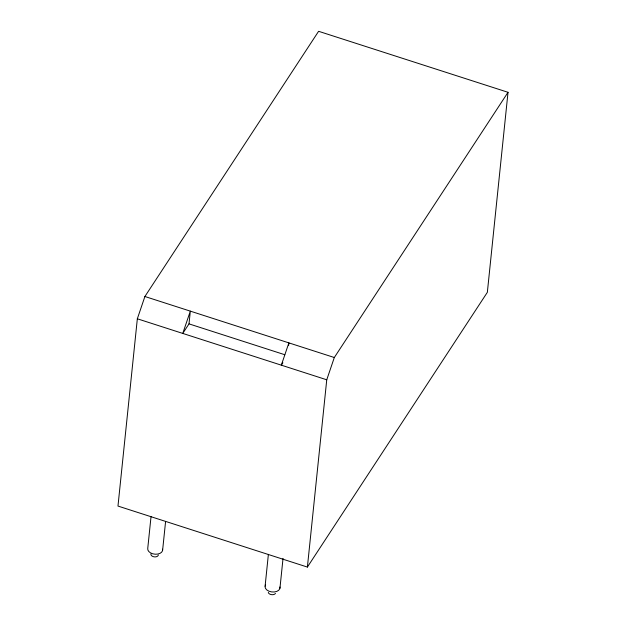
<?xml version="1.0" encoding="UTF-8"?>
<svg xmlns="http://www.w3.org/2000/svg" width="626" height="626" viewBox="0 0 626 626"><rect width="100%" height="100%" fill="white"/><g stroke="black" fill="none" stroke-linecap="round" stroke-linejoin="round"><path stroke-width="0.94" d="M137.337 318.79L117.978 506.066L307.397 567.078L487.349 292.326L508.022 92.304L318.603 31.3L144.903 296.505L137.337 318.79L326.749 379.794L307.397 567.078M151.038 516.583L147.752 548.345A7.504 4.805 5.9 0 0 155.232 554.213A7.504 4.805 5.9 0 0 162.58 549.182M162.596 550.434L165.585 521.56M189.013 323.877L190.327 311.138L182.761 333.423L189.013 323.877L284.783 354.723M288.602 345.615L288.883 342.884L281.324 365.161L282.882 362.783M265.103 586.139L268.382 554.378M279.947 588.229L283.03 558.392M326.749 379.794L334.315 357.516L508.022 92.304M144.903 296.505L334.315 357.516M279.932 586.977A7.504 4.805 5.9 0 1 271.598 591.914A7.504 4.805 5.9 0 1 265.588 584.958M275.463 593.401A3.748 2.402 5.9 0 1 271.535 594.645A3.748 2.402 5.9 0 1 268.288 592.392M158.362 555.012A3.748 2.402 5.9 0 1 154.192 556.85A3.748 2.402 5.9 0 1 150.936 553.963"/></g></svg>
